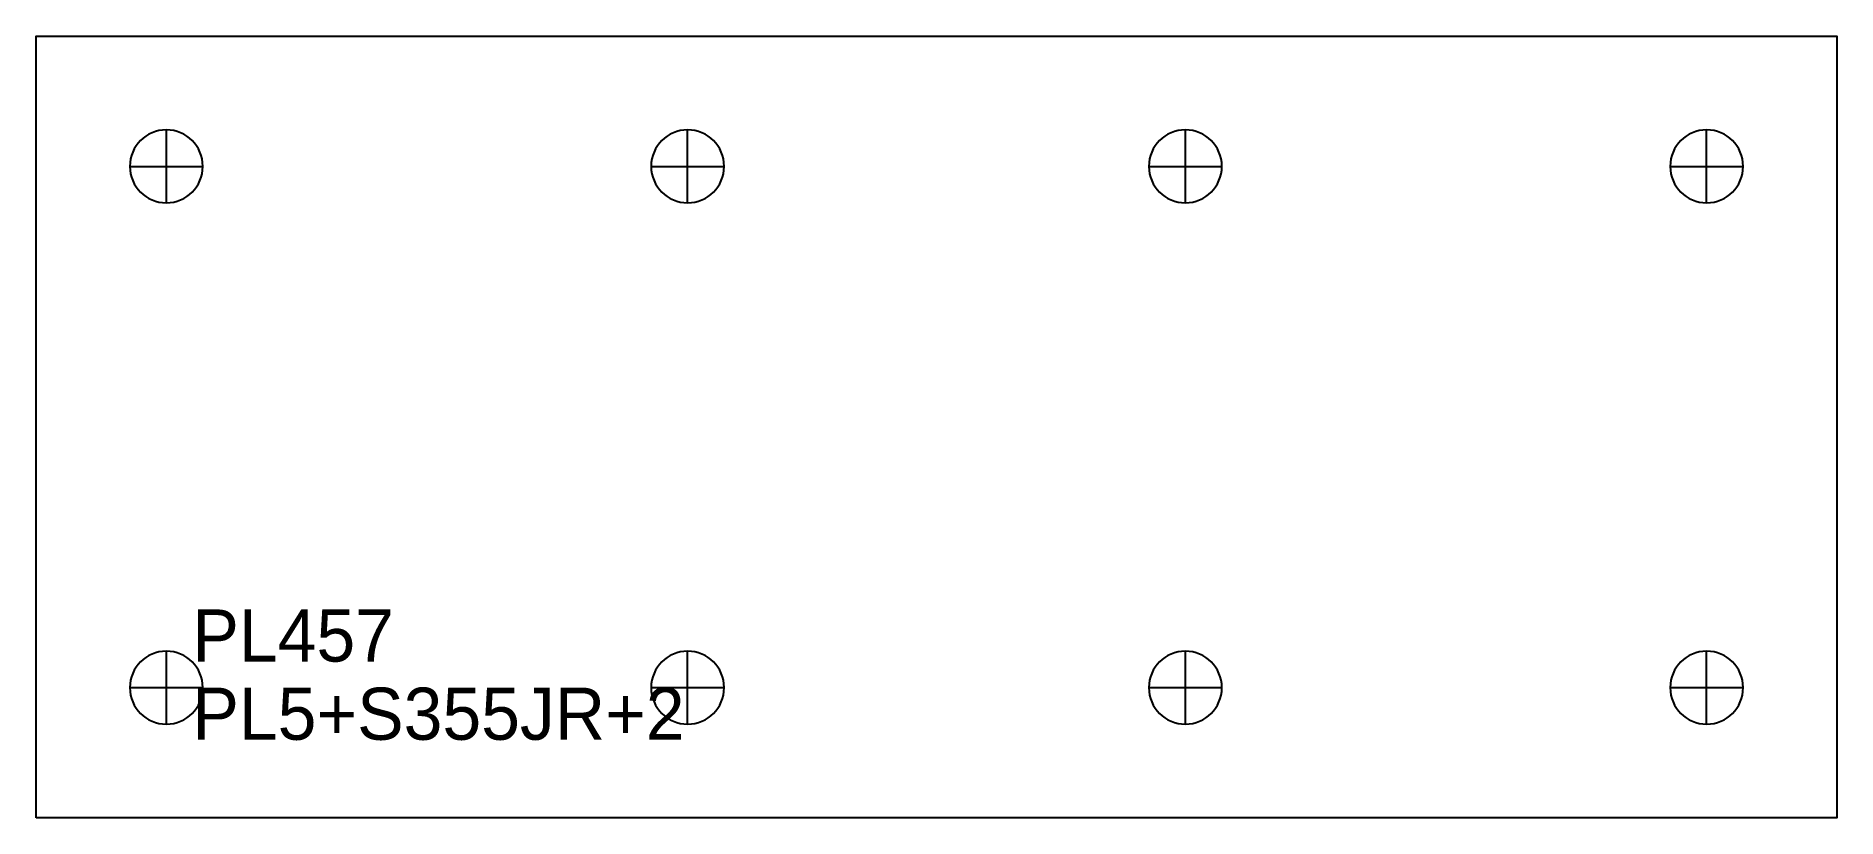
# Model space of a CAD drawing. Extents: x 0 to 345, y 0 to 150.
import ezdxf

# ---------------------------------------------------------------- set-up
doc = ezdxf.new("R2010")
doc.units = 0
for name, color, linetype in [('14', 7, 'CONTINUOUS'), ('CUT', 7, 'CONTINUOUS'), ('SCRIBE', 3, 'CONTINUOUS'), ('TEXT', 7, 'CONTINUOUS')]:
    doc.layers.add(name, color=color, linetype=linetype)

msp = doc.modelspace()

# ---------------------------------------------------------------- linework, layer by layer
at = {"layer": '14', "color": 7, "linetype": 'CONTINUOUS'}
for p, q in [((25, 118), (25, 132)), ((125, 118), (125, 132)), ((220.48, 118), (220.48, 132)), ((320.48, 118), (320.48, 132)), ((18, 125), (32, 125)), ((118, 125), (132, 125)), ((213.48, 125), (227.48, 125)), ((313.48, 125), (327.48, 125)), ((25, 18), (25, 32)), ((125, 18), (125, 32)), ((220.48, 18), (220.48, 32)), ((320.48, 18), (320.48, 32)), ((18, 25), (32, 25)), ((118, 25), (132, 25)), ((213.48, 25), (227.48, 25)), ((313.48, 25), (327.48, 25))]:
    msp.add_line(p, q, dxfattribs=at)
for points in [[(25, 132, 1), (25, 118, 1)], [(125, 132, 1), (125, 118, 1)], [(220.48, 132, 1), (220.48, 118, 1)], [(320.48, 132, 1), (320.48, 118, 1)], [(25, 32, 1), (25, 18, 1)], [(125, 32, 1), (125, 18, 1)], [(220.48, 32, 1), (220.48, 18, 1)], [(320.48, 32, 1), (320.48, 18, 1)]]:
    msp.add_lwpolyline(points, format="xyb", close=True, dxfattribs=at)
at = {"layer": 'CUT', "color": 7, "linetype": 'CONTINUOUS'}
msp.add_lwpolyline([(0, 0), (0, 150), (345.48, 150), (345.48, 0)], close=True, dxfattribs=at)

# ---------------------------------------------------------------- texts
at = {"layer": 'SCRIBE', "color": 3}
msp.add_text('PL457', height=10, dxfattribs=at).set_placement((30, 30))
at = {"layer": 'TEXT', "color": 7}
msp.add_text('PL5+S355JR+2', height=10, dxfattribs=at).set_placement((30, 15))

doc.saveas('drawing.dxf')
